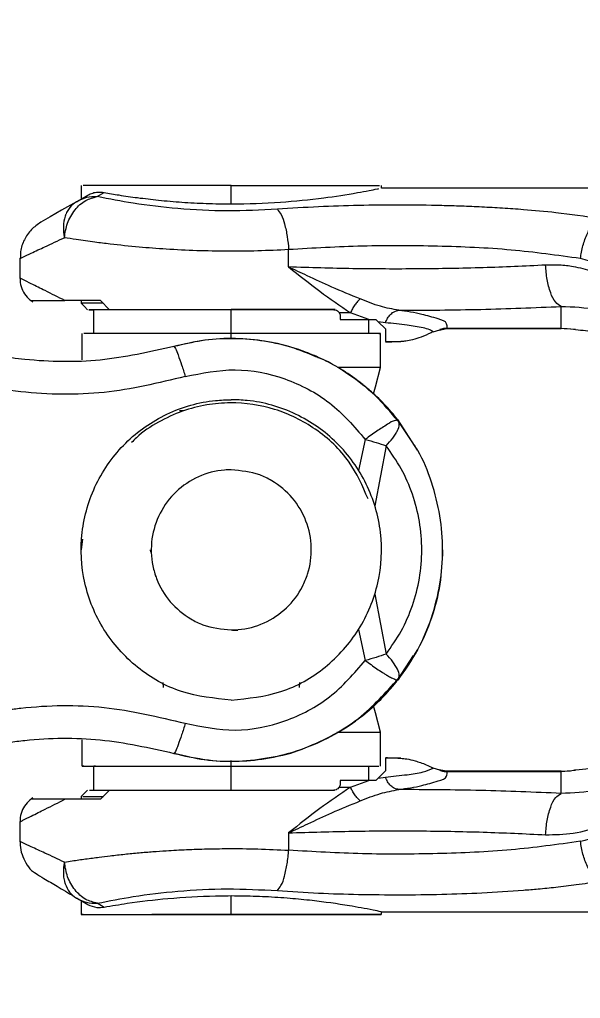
# Model space of a CAD drawing. Header units: feet. Extents: x -21 to 5170, y -254 to 1413.
# Drawn here: x 1854.318 to 1856.008, y 48.588 to 51.537 of the extents above; entities that cross this region are included whole.
import ezdxf
from ezdxf import colors
from ezdxf.entities.mleader import LeaderData, LeaderLine
from ezdxf.math import Vec2, Vec3

# ---------------------------------------------------------------- set-up
doc = ezdxf.new("R2010")
doc.units = ezdxf.units.FT
doc.header["$MEASUREMENT"] = 0
doc.layers.add('ATI CENTER SUPPORT', color=7, linetype='Continuous')
doc.layers.add('G-ANNO-TEXT', color=1, linetype='Continuous')
doc.styles.add('NEI-A', font='arial.ttf')

msp = doc.modelspace()

# ---------------------------------------------------------------- linework, layer by layer
at = {"layer": 'ATI CENTER SUPPORT', "color": 8, "linetype": 'Continuous', "lineweight": 15}
for p, q in [((1854.50315, 51.0376), (1854.50315, 50.99729)), ((1854.489, 50.98842), (1854.52342, 51.0083)), ((1854.55172, 51.00374), (1854.57202, 51.01618)), ((1854.3188, 50.81774), (1854.3188, 50.758)), ((1854.56136, 50.69051), (1854.45414, 50.69051)), ((1854.50315, 50.69051), (1854.50315, 50.68234)), ((1854.56136, 50.69051), (1854.58886, 50.66302)), ((1854.54071, 50.66304), (1854.54071, 50.59087)), ((1854.50549, 50.59087), (1854.50549, 50.51174)), ((1854.81161, 50.35776), (1854.79929, 50.35776)), ((1854.50725, 49.97174), (1854.50347, 49.93914)), ((1854.71324, 49.93267), (1854.7119, 49.93938)), ((1854.7119, 49.93938), (1854.71324, 49.93267)), ((1854.72796, 49.85866), (1854.72626, 49.8672)), ((1854.7513, 49.52483), (1854.75047, 49.53947)), ((1854.50549, 49.3665), (1854.50549, 49.28789)), ((1854.7828, 49.32623), (1854.7828, 49.32623)), ((1854.54071, 49.28789), (1854.54071, 49.21572)), ((1854.50315, 49.19642), (1854.50315, 49.18776)), ((1854.56136, 49.18776), (1854.58886, 49.21526)), ((1854.56136, 49.18776), (1854.35151, 49.18776)), ((1854.3188, 49.12027), (1854.3188, 49.06053)), ((1854.52342, 48.86998), (1854.489, 48.88985)), ((1854.50315, 48.88098), (1854.50315, 48.84116)), ((1854.57202, 48.86209), (1854.55172, 48.87453))]:
    msp.add_line(p, q, dxfattribs=at)
at = {"layer": 'ATI CENTER SUPPORT', "color": 8, "linetype": 'Continuous', "lineweight": 15, "flags": 128}
for points in [[(1854.489, 50.98842), (1854.44384, 50.96235), (1854.40986, 50.94273), (1854.38871, 50.93051), (1854.38151, 50.92636)], [(1854.50315, 50.68234), (1854.5128, 50.67269), (1854.52245, 50.66304)], [(1854.56953, 50.68234), (1854.54284, 50.68234), (1854.50477, 50.68234), (1854.50798, 50.68234)], [(1854.58883, 50.66304), (1854.56836, 50.66304), (1854.52595, 50.66304), (1854.53198, 50.66304), (1854.54071, 50.66304)], [(1854.58883, 50.66304), (1854.55083, 50.66304), (1854.54602, 50.66304)], [(1854.52245, 49.21572), (1854.5128, 49.20607), (1854.50315, 49.19642)], [(1854.50798, 49.19642), (1854.51753, 49.19642), (1854.57002, 49.19642)]]:
    msp.add_lwpolyline(points, dxfattribs=at)
at = {"layer": 'ATI CENTER SUPPORT', "color": 8, "linetype": 'Continuous', "lineweight": 15}
for points, knots in [([(1854.45265, 50.8798), (1854.45497, 50.89454), (1854.45969, 50.92464), (1854.48223, 50.96393), (1854.51366, 50.99397), (1854.53971, 51.00066), (1854.55172, 51.00374)], [0, 0, 0, 0, 0.2608888, 0.5326728, 0.7847192, 1, 1, 1, 1]), ([(1854.55172, 51.00374), (1854.54069, 51.00342), (1854.51869, 51.00276), (1854.49888, 50.99319), (1854.489, 50.98842)], [0, 0, 0, 0, 0.5016564, 1, 1, 1, 1]), ([(1854.52342, 51.0083), (1854.52817, 51.01061), (1854.53765, 51.01524), (1854.55441, 51.01813), (1854.56583, 51.01687), (1854.57202, 51.01618)], [0, 0, 0, 0, 0.3148621, 0.6291657, 1, 1, 1, 1]), ([(1854.489, 50.98842), (1854.48173, 50.98309), (1854.47053, 50.97486), (1854.46178, 50.96094), (1854.45804, 50.95319), (1854.45638, 50.94908), (1854.4556, 50.94697), (1854.45522, 50.94591), (1854.45504, 50.94537), (1854.45495, 50.9451), (1854.4549, 50.94496), (1854.45487, 50.94489), (1854.45487, 50.94485), (1854.45486, 50.94484), (1854.45486, 50.94483)], [0, 0, 0, 0, 0.473633, 0.7299921, 0.8633344, 0.9312727, 0.965544, 0.9827479, 0.9913728, 0.9956813, 0.9978509, 0.9993163, 0.9997451, 1, 1, 1, 1]), ([(1854.45486, 50.94483), (1854.45238, 50.93449), (1854.44724, 50.91299), (1854.4508, 50.89114), (1854.45265, 50.8798)], [0, 0, 0, 0, 0.4806405, 1, 1, 1, 1]), ([(1854.38151, 50.92636), (1854.37161, 50.9195), (1854.35137, 50.90548), (1854.3306, 50.87428), (1854.3194, 50.84381), (1854.31988, 50.8245), (1854.32006, 50.81772)], [0, 0, 0, 0, 0.2737733, 0.5595905, 0.8452585, 1, 1, 1, 1]), ([(1854.3188, 50.81774), (1854.32157, 50.81902), (1854.33277, 50.8242), (1854.35772, 50.83579), (1854.39957, 50.85518), (1854.43299, 50.87068), (1854.45265, 50.8798)], [0, 0, 0, 0, 0.06212747, 0.25101486, 0.55919408, 1, 1, 1, 1]), ([(1854.45414, 50.69051), (1854.43421, 50.70046), (1854.40038, 50.71733), (1854.35805, 50.73842), (1854.33287, 50.75098), (1854.32159, 50.75661), (1854.3188, 50.758)], [0, 0, 0, 0, 0.4419105, 0.7499038, 0.9380745, 1, 1, 1, 1]), ([(1854.31961, 50.75801), (1854.31948, 50.75367), (1854.31911, 50.7411), (1854.32601, 50.72113), (1854.33884, 50.70029), (1854.3515, 50.69043), (1854.35768, 50.6856)], [0, 0, 0, 0, 0.1518164, 0.4400387, 0.7263626, 1, 1, 1, 1]), ([(1854.35151, 50.69051), (1854.35131, 50.69051), (1854.34783, 50.69051), (1854.37625, 50.69051), (1854.39434, 50.69051), (1854.42997, 50.69051), (1854.45414, 50.69051)], [0, 0, 0, 0, 0.0053254, 0.0951155, 0.3859618, 1, 1, 1, 1]), ([(1854.7828, 50.55205), (1854.70898, 50.53547), (1854.56122, 50.50229), (1854.3561, 50.50635), (1854.22875, 50.52665), (1854.1775, 50.53883)], [0, 0, 0, 0, 0.2503621, 0.50115165, 0.67599289, 0.67599289, 0.67599289, 0.67599289]), ([(1854.7828, 50.55205), (1854.78437, 50.55016), (1854.79042, 50.54284), (1854.79629, 50.52312), (1854.80674, 50.49528), (1854.81332, 50.47327), (1854.81683, 50.4615)], [0, 0, 0, 0, 0.0754775, 0.291784, 0.6214403, 1, 1, 1, 1]), ([(1854.81683, 50.4615), (1854.73572, 50.44215), (1854.57288, 50.40328), (1854.36319, 50.40754), (1854.23908, 50.42633), (1854.19871, 50.4346)], [0, 0, 0, 0, 0.24906846, 0.5000012, 0.62323574, 0.62323574, 0.62323574, 0.62323574]), ([(1854.28103, 49.45767), (1854.29433, 49.4595), (1854.39117, 49.47131), (1854.57288, 49.47499), (1854.73572, 49.43613), (1854.81683, 49.41677)], [0.45991944, 0.45991944, 0.45991944, 0.45991944, 0.49999881, 0.75093154, 1, 1, 1, 1]), ([(1854.81683, 49.41677), (1854.81332, 49.40501), (1854.80674, 49.383), (1854.79629, 49.35516), (1854.79042, 49.33543), (1854.78437, 49.32812), (1854.7828, 49.32623)], [0, 0, 0, 0, 0.3785581, 0.708214, 0.9245213, 1, 1, 1, 1]), ([(1854.28446, 49.3594), (1854.30082, 49.36168), (1854.39257, 49.37265), (1854.56122, 49.37598), (1854.70898, 49.34281), (1854.7828, 49.32623)], [0.44420785, 0.44420785, 0.44420785, 0.44420785, 0.49884839, 0.74963791, 1, 1, 1, 1]), ([(1854.3188, 49.12027), (1854.32159, 49.12166), (1854.33287, 49.12729), (1854.35805, 49.13985), (1854.40038, 49.16094), (1854.43421, 49.17781), (1854.45414, 49.18776)], [0, 0, 0, 0, 0.0619258, 0.2500961, 0.55809, 1, 1, 1, 1]), ([(1854.35768, 49.19267), (1854.3515, 49.18785), (1854.33884, 49.17798), (1854.32601, 49.15714), (1854.31911, 49.13717), (1854.31948, 49.1246), (1854.31961, 49.12026)], [0, 0, 0, 0, 0.2736378, 0.5599622, 0.8481842, 1, 1, 1, 1]), ([(1854.45265, 48.99848), (1854.43299, 49.0076), (1854.39957, 49.02309), (1854.35772, 49.04248), (1854.33277, 49.05407), (1854.32157, 49.05925), (1854.3188, 49.06053)], [0, 0, 0, 0, 0.4408064, 0.7489853, 0.9378731, 1, 1, 1, 1]), ([(1854.3195, 49.06052), (1854.31933, 49.05676), (1854.31875, 49.04368), (1854.3241, 49.02129), (1854.33594, 48.99585), (1854.34925, 48.97577), (1854.36978, 48.96271), (1854.39527, 48.94684), (1854.43408, 48.92361), (1854.46413, 48.90582), (1854.48099, 48.89585)], [0, 0, 0, 0, 0.04600709, 0.1601371, 0.27622184, 0.39131187, 0.44654825, 0.57214856, 0.76003664, 1, 1, 1, 1]), ([(1854.45265, 48.99848), (1854.45094, 48.98742), (1854.44839, 48.97091), (1854.45036, 48.9516), (1854.45229, 48.94232), (1854.45348, 48.93782), (1854.45416, 48.93562), (1854.4545, 48.93452), (1854.45468, 48.93398), (1854.45477, 48.93371), (1854.45481, 48.93357), (1854.45484, 48.9335), (1854.45485, 48.93346), (1854.45486, 48.93345), (1854.45486, 48.93344)], [0, 0, 0, 0, 0.5077779, 0.7577794, 0.8800618, 0.9403298, 0.9702507, 0.9851331, 0.9925764, 0.9962899, 0.9981345, 0.9993933, 0.9997812, 1, 1, 1, 1]), ([(1854.55172, 48.87453), (1854.53971, 48.87761), (1854.51366, 48.8843), (1854.48235, 48.91424), (1854.45974, 48.95347), (1854.455, 48.98358), (1854.45265, 48.99848)], [0, 0, 0, 0, 0.21527812, 0.46732155, 0.73641763, 1, 1, 1, 1]), ([(1854.45486, 48.93344), (1854.45867, 48.92434), (1854.46608, 48.90666), (1854.48151, 48.89534), (1854.489, 48.88985)], [0, 0, 0, 0, 0.5146779, 1, 1, 1, 1]), ([(1854.489, 48.88985), (1854.49888, 48.88508), (1854.51869, 48.87551), (1854.54069, 48.87486), (1854.55172, 48.87453)], [0, 0, 0, 0, 0.4983436, 1, 1, 1, 1]), ([(1854.57202, 48.86209), (1854.56497, 48.86128), (1854.54817, 48.85934), (1854.53251, 48.86607), (1854.52342, 48.86998)], [0, 0, 0, 0, 0.419261, 1, 1, 1, 1])]:
    msp.add_open_spline(points, degree=3, knots=knots, dxfattribs=at)

# ---------------------------------------------------------------- leaders
at = {"layer": 'G-ANNO-TEXT'}
ml = msp.add_multileader_mtext('Standard', dxfattribs=at)
ml.set_content('(TYP.) DC STRINGS FROM TRACKER TABLES ', color=256, style='NEI-A')
ml.set_leader_properties()
ml.build(insert=Vec2(0, 0))
ml.multileader.update_dxf_attribs({"dogleg_length": 0.89968, "arrow_head_size": 3})
ctx = ml.context
ctx.base_point, ctx.char_height, ctx.arrow_head_size, ctx.landing_gap_size, ctx.plane_origin = Vec3(1874.6988, 43.81809), 2, 3, 1.53573, Vec3(1922.73585, 88.3542)
notes = []
notes.append((ctx, [(0, (1, 1, 0), (1873.79912, 43.81809), (1, 0), 0.89968, [(0, [(1854.93558, 59.43313)], 0, [])])]))
ctx.mtext.insert, ctx.mtext.width, ctx.mtext.flow_direction = Vec3(1876.23453, 44.83514), 33.7171351, 5
ctx.mtext.has_bg_fill, ctx.mtext.bg_color, ctx.mtext.bg_scale_factor, ctx.mtext.bg_transparency, ctx.mtext.use_window_bg_color = 1, -1073741824, 1.5, 0, 1
for ctx, leaders in notes:
    for number, flags, end, landing, length, lines in leaders:
        leader = LeaderData()
        leader.index, (leader.has_last_leader_line, leader.has_dogleg_vector, leader.attachment_direction) = number, flags
        leader.last_leader_point, leader.dogleg_vector, leader.dogleg_length = Vec3(end), Vec3(landing), length
        for number, points, colour, breaks in lines:
            line = LeaderLine()
            line.index, line.vertices, line.color, line.breaks = number, Vec3.list(points), colors.encode_raw_color(colour), breaks
            leader.lines.append(line)
        ctx.leaders.append(leader)

# ---------------------------------------------------------------- next in the draw order: linework, layer by layer
at = {"layer": 'ATI CENTER SUPPORT', "color": 8, "linetype": 'Continuous', "lineweight": 15}
for p, q in [((1854.9556, 50.98175), (1854.9556, 51.0376)), ((1855.40804, 51.02925), (1855.40804, 51.0376)), ((1856.06518, 51.02942), (1855.40804, 51.02942)), ((1855.1284, 50.79169), (1855.1284, 50.84389)), ((1855.94939, 50.60676), (1855.94939, 50.67271)), ((1855.26435, 50.66302), (1854.58886, 50.66302)), ((1854.9556, 50.5755), (1854.9556, 50.66305)), ((1855.31485, 50.65352), (1855.28097, 50.65352)), ((1855.28365, 50.64372), (1855.28365, 50.63383)), ((1855.37016, 50.63383), (1855.31485, 50.65352)), ((1855.28365, 50.63383), (1855.39113, 50.63383)), ((1855.37049, 50.59087), (1855.37049, 50.63383)), ((1855.39822, 50.62674), (1855.39113, 50.63383)), ((1855.42012, 50.62357), (1855.39821, 50.62675)), ((1855.39821, 50.62675), (1855.42008, 50.60488)), ((1855.4057, 50.4892), (1855.4057, 50.59087)), ((1855.42008, 50.60488), (1855.42008, 50.5668)), ((1855.56425, 50.59658), (1855.58376, 50.60272)), ((1855.58249, 50.60146), (1855.60468, 50.60583)), ((1855.6025, 50.60583), (1855.94939, 50.60583)), ((1855.94939, 50.60676), (1855.6056, 50.60676)), ((1855.99317, 50.60279), (1855.94939, 50.60676)), ((1855.42008, 50.5668), (1855.46627, 50.5668)), ((1855.51686, 50.23996), (1855.45705, 50.33164)), ((1855.45705, 50.33164), (1855.46166, 50.32313)), ((1855.50069, 50.26527), (1855.4582, 50.32826)), ((1855.46006, 50.3237), (1855.45854, 50.32973)), ((1855.35948, 50.27203), (1855.33918, 50.17848)), ((1855.42219, 50.25279), (1855.38777, 50.07198)), ((1855.38777, 49.8063), (1855.42219, 49.62548)), ((1854.975, 49.696), (1854.95923, 49.6964)), ((1855.33918, 49.69979), (1855.35948, 49.60625)), ((1855.4582, 49.55001), (1855.50457, 49.62145)), ((1855.46344, 49.55809), (1855.45705, 49.54663)), ((1855.45854, 49.54855), (1855.46011, 49.55456)), ((1855.16073, 49.53953), (1855.1599, 49.52483)), ((1855.35167, 49.4405), (1855.37917, 49.46363)), ((1855.4057, 49.28789), (1855.4057, 49.38957)), ((1855.42008, 49.31147), (1855.42008, 49.27339)), ((1855.46627, 49.31147), (1855.42008, 49.31147)), ((1854.9556, 49.30311), (1854.9556, 49.30445)), ((1854.9556, 49.21572), (1854.9556, 49.30252)), ((1855.37049, 49.24444), (1855.37049, 49.28789)), ((1855.58376, 49.27555), (1855.56425, 49.28169)), ((1855.42008, 49.27339), (1855.39821, 49.25152)), ((1855.39821, 49.25152), (1855.42012, 49.2547)), ((1855.60455, 49.27245), (1855.58249, 49.27682)), ((1855.94939, 49.27244), (1855.6025, 49.27244)), ((1855.6056, 49.27151), (1855.94939, 49.27151)), ((1855.94939, 49.27151), (1855.99318, 49.27549)), ((1855.94939, 49.20556), (1855.94939, 49.27151)), ((1855.99173, 49.27545), (1855.9895, 49.27539)), ((1855.28097, 49.22475), (1855.31485, 49.22475)), ((1855.39113, 49.24444), (1855.28365, 49.24444)), ((1855.28365, 49.24444), (1855.28365, 49.23455)), ((1855.31485, 49.22475), (1855.37016, 49.24444)), ((1855.39822, 49.25153), (1855.39113, 49.24444)), ((1854.58886, 49.21526), (1855.26435, 49.21526)), ((1855.1284, 49.08658), (1855.1284, 49.03438)), ((1854.9556, 48.84116), (1854.9556, 48.89653)), ((1855.40804, 48.84885), (1856.06518, 48.84885)), ((1855.40804, 48.84116), (1855.40804, 48.84885))]:
    msp.add_line(p, q, dxfattribs=at)
at = {"layer": 'ATI CENTER SUPPORT', "color": 8, "linetype": 'Continuous', "lineweight": 15, "flags": 128}
for points in [[(1854.9556, 51.0376), (1854.80584, 51.0376), (1854.67297, 51.0376), (1854.57196, 51.0376), (1854.5142, 51.0376), (1854.50894, 51.0376)], [(1854.9556, 51.0376), (1855.10535, 51.0376), (1855.23823, 51.0376), (1855.33924, 51.0376), (1855.397, 51.0376), (1855.40226, 51.0376)], [(1855.26858, 50.66305), (1855.22993, 50.66305), (1855.10352, 50.66305), (1855.03183, 50.66305), (1854.9556, 50.66305)], [(1855.26858, 50.66304), (1855.24736, 50.66305), (1855.13328, 50.66305), (1854.99915, 50.66305), (1854.9556, 50.66305)], [(1854.9556, 50.59087), (1854.80661, 50.59087), (1854.67441, 50.59087), (1854.57393, 50.59087), (1854.51648, 50.59087), (1854.51125, 50.59087)], [(1855.4057, 50.4892), (1855.38912, 50.4892), (1855.3406, 50.4892), (1855.27522, 50.4892)], [(1855.38438, 50.40962), (1855.39001, 50.43063), (1855.4057, 50.4892)], [(1855.4057, 49.38957), (1855.39001, 49.44813), (1855.38443, 49.46894)], [(1855.27337, 49.38957), (1855.3406, 49.38957), (1855.38912, 49.38957), (1855.4057, 49.38957)], [(1854.9556, 49.28789), (1855.10459, 49.28789), (1855.23679, 49.28789), (1855.33727, 49.28789), (1855.39472, 49.28789), (1855.39994, 49.28789)], [(1854.9556, 49.28789), (1855.09295, 49.28789), (1855.21481, 49.28789), (1855.30742, 49.28789), (1855.36037, 49.28789), (1855.36517, 49.28789)], [(1854.52822, 49.21572), (1854.53198, 49.21572), (1854.58577, 49.21572), (1854.68126, 49.21572), (1854.80767, 49.21572), (1854.87936, 49.21572), (1855.01724, 49.21572)], [(1855.01724, 49.21572), (1855.13674, 49.21572), (1855.25676, 49.21572), (1855.26685, 49.21572)], [(1854.9556, 48.84116), (1854.97606, 48.84116), (1855.05446, 48.84116), (1855.12172, 48.84116), (1855.17024, 48.84116), (1855.1855, 48.84116)]]:
    msp.add_lwpolyline(points, dxfattribs=at)
at = {"layer": 'ATI CENTER SUPPORT', "color": 8, "linetype": 'Continuous', "lineweight": 15}
for centre, radius, start, end in [((1855.94939, 50.3636), 0.24223, 81.1378, 89.99915), ((1855.9494, 49.5146), 0.24216, 269.94174, 278.89053)]:
    msp.add_arc(centre, radius, start, end, dxfattribs=at)
for points, knots in [([(1854.57202, 51.01618), (1854.58704, 51.0136), (1854.62072, 51.00781), (1854.67536, 50.99997), (1854.73861, 50.99252), (1854.80741, 50.98658), (1854.88107, 50.98268), (1854.98011, 50.98093), (1855.0986, 50.98512), (1855.22508, 50.99782), (1855.31408, 51.01148), (1855.36774, 51.02139), (1855.38925, 51.02562), (1855.39898, 51.02762), (1855.40061, 51.02795)], [0, 0, 0, 0, 0.0548526, 0.1229589, 0.1985978, 0.2840214, 0.3713732, 0.4639678, 0.640411, 0.7976458, 0.9211179, 0.9642748, 0.994017, 1, 1, 1, 1]), ([(1855.09436, 50.96564), (1855.04417, 50.96306), (1854.94413, 50.95794), (1854.79886, 50.96549), (1854.66797, 50.98091), (1854.58769, 50.99668), (1854.55172, 51.00374)], [0, 0, 0, 0, 0.2761354, 0.550339, 0.7985225, 1, 1, 1, 1]), ([(1856.06518, 50.93717), (1856.02131, 50.9436), (1855.94518, 50.95474), (1855.84749, 50.96351), (1855.77318, 50.9688), (1855.71103, 50.97223), (1855.65015, 50.97478), (1855.56787, 50.97724), (1855.46432, 50.97854), (1855.34044, 50.97731), (1855.21726, 50.97359), (1855.13577, 50.96831), (1855.09436, 50.96564)], [0, 0, 0, 0, 0.1366654, 0.2371398, 0.3023047, 0.3663392, 0.4290226, 0.4901704, 0.6201185, 0.7482612, 0.8720844, 1, 1, 1, 1]), ([(1855.09436, 50.96564), (1855.09837, 50.96057), (1855.10872, 50.94749), (1855.11717, 50.91875), (1855.12496, 50.88336), (1855.12724, 50.85723), (1855.1284, 50.84389)], [0, 0, 0, 0, 0.14995061, 0.38765995, 0.68758676, 1, 1, 1, 1]), ([(1856.00776, 50.81707), (1856.00988, 50.8301), (1856.0141, 50.85606), (1856.02721, 50.89108), (1856.04303, 50.92024), (1856.05857, 50.93212), (1856.06518, 50.93717)], [0, 0, 0, 0, 0.288569, 0.5749032, 0.8192573, 1, 1, 1, 1]), ([(1855.1284, 50.84389), (1855.09742, 50.84243), (1855.03577, 50.83951), (1854.94351, 50.83862), (1854.85138, 50.84036), (1854.76274, 50.84465), (1854.67558, 50.85143), (1854.60404, 50.8588), (1854.54086, 50.86673), (1854.49497, 50.87313), (1854.46439, 50.87795), (1854.45266, 50.8798)], [0, 0, 0, 0, 0.13719478, 0.27307423, 0.40816155, 0.54487534, 0.66570313, 0.79497472, 0.86301793, 0.94745479, 1, 1, 1, 1]), ([(1856.00776, 50.81707), (1855.9384, 50.82666), (1855.79565, 50.84641), (1855.57604, 50.85539), (1855.35213, 50.85698), (1855.20255, 50.84823), (1855.1284, 50.84389)], [0, 0, 0, 0, 0.2381697, 0.490197, 0.7472647, 1, 1, 1, 1]), ([(1856.31508, 50.48451), (1856.30401, 50.52346), (1856.28162, 50.60222), (1856.21326, 50.70474), (1856.12079, 50.78521), (1856.04472, 50.80665), (1856.00776, 50.81707)], [0, 0, 0, 0, 0.25232951, 0.51018012, 0.76194868, 1, 1, 1, 1]), ([(1855.90288, 50.79721), (1855.84009, 50.79428), (1855.71222, 50.78832), (1855.5185, 50.78518), (1855.32308, 50.78559), (1855.1929, 50.78967), (1855.1284, 50.79169)], [0, 0, 0, 0, 0.2433918, 0.4956748, 0.7501325, 1, 1, 1, 1]), ([(1855.34443, 50.69542), (1855.31559, 50.70712), (1855.26162, 50.72901), (1855.19015, 50.76237), (1855.14703, 50.78284), (1855.1284, 50.79169)], [0, 0, 0, 0, 0.3946709, 0.7383919, 1, 1, 1, 1]), ([(1855.1284, 50.79169), (1855.15949, 50.76691), (1855.22002, 50.71866), (1855.28382, 50.67484), (1855.31485, 50.65352)], [0, 0, 0, 0, 0.5135961, 1, 1, 1, 1]), ([(1856.31508, 50.48451), (1856.31201, 50.49461), (1856.30587, 50.51478), (1856.29339, 50.54611), (1856.27485, 50.58451), (1856.24629, 50.62998), (1856.2092, 50.67396), (1856.16666, 50.71262), (1856.12286, 50.74297), (1856.08066, 50.76449), (1856.04543, 50.77795), (1856.01606, 50.78658), (1855.98268, 50.79355), (1855.94479, 50.79817), (1855.9168, 50.79753), (1855.90288, 50.79721)], [0, 0, 0, 0, 0.0566662, 0.1131825, 0.1808773, 0.285419, 0.4006003, 0.4886264, 0.5934316, 0.6856897, 0.7422921, 0.7957348, 0.849838, 0.9253121, 1, 1, 1, 1]), ([(1855.94939, 50.67271), (1855.94362, 50.67652), (1855.9287, 50.68636), (1855.91639, 50.71687), (1855.90614, 50.75429), (1855.90398, 50.7827), (1855.90288, 50.79721)], [0, 0, 0, 0, 0.1481931, 0.3824167, 0.6847078, 1, 1, 1, 1]), ([(1855.34443, 50.69542), (1855.34152, 50.69282), (1855.33535, 50.68731), (1855.32741, 50.67719), (1855.32023, 50.66588), (1855.31663, 50.65761), (1855.31485, 50.65352)], [0, 0, 0, 0, 0.22578273, 0.47813732, 0.74214957, 1, 1, 1, 1]), ([(1855.46009, 50.66106), (1855.44151, 50.66456), (1855.40179, 50.67203), (1855.36436, 50.6873), (1855.34443, 50.69542)], [0, 0, 0, 0, 0.467743, 1, 1, 1, 1]), ([(1855.46009, 50.66106), (1855.54267, 50.66154), (1855.70584, 50.6625), (1855.86887, 50.66934), (1855.94939, 50.67271)], [0, 0, 0, 0, 0.5060796, 1, 1, 1, 1]), ([(1855.94939, 50.67271), (1855.98619, 50.67173), (1856.05821, 50.6698), (1856.15721, 50.62435), (1856.22341, 50.56482), (1856.264, 50.50484), (1856.27723, 50.47012), (1856.28399, 50.45238)], [0, 0, 0, 0, 0.254677, 0.4984567, 0.7414499, 0.8678516, 1, 1, 1, 1]), ([(1855.26435, 50.66302), (1855.26718, 50.66265), (1855.27256, 50.66195), (1855.27811, 50.65774), (1855.28026, 50.65458), (1855.28097, 50.65352)], [0, 0, 0, 0, 0.42434759, 0.80696813, 1, 1, 1, 1]), ([(1855.28097, 50.65352), (1855.2819, 50.6516), (1855.2834, 50.64848), (1855.28358, 50.64504), (1855.28365, 50.64372)], [0, 0, 0, 0, 0.6147224, 1, 1, 1, 1]), ([(1855.42012, 50.62357), (1855.4221, 50.62839), (1855.42603, 50.63796), (1855.43564, 50.64969), (1855.44715, 50.65827), (1855.45594, 50.66017), (1855.46009, 50.66106)], [0, 0, 0, 0, 0.2704629, 0.5360301, 0.7812601, 1, 1, 1, 1]), ([(1855.6056, 50.60676), (1855.6059, 50.6118), (1855.60679, 50.62723), (1855.56962, 50.6378), (1855.52526, 50.65152), (1855.48406, 50.65755), (1855.46009, 50.66106)], [0, 0, 0, 0, 0.0848811, 0.2597829, 0.5692969, 1, 1, 1, 1]), ([(1855.56425, 50.59659), (1855.56081, 50.59864), (1855.55139, 50.60424), (1855.52454, 50.61007), (1855.48021, 50.61775), (1855.44207, 50.62144), (1855.42012, 50.62357)], [0, 0, 0, 0, 0.0811968, 0.2218335, 0.5520513, 1, 1, 1, 1]), ([(1855.39994, 50.59087), (1855.40091, 50.59087), (1855.41697, 50.59087), (1855.31905, 50.59087), (1855.27309, 50.59087), (1855.13633, 50.59087), (1855.03597, 50.59087), (1854.97143, 50.59087), (1854.9556, 50.59087)], [0, 0, 0, 0, 0.0060706, 0.1004711, 0.2962489, 0.5713869, 0.8948778, 1, 1, 1, 1]), ([(1855.56425, 50.59659), (1855.562, 50.59546), (1855.55008, 50.58947), (1855.52944, 50.5807), (1855.50404, 50.57274), (1855.48346, 50.56823), (1855.4715, 50.56724), (1855.46627, 50.5668)], [0, 0, 0, 0, 0.0732002, 0.3883605, 0.6511741, 0.8472414, 1, 1, 1, 1]), ([(1855.6056, 50.60676), (1855.60194, 50.6066), (1855.59455, 50.60627), (1855.58733, 50.60416), (1855.58382, 50.60275), (1855.58376, 50.60272)], [0, 0, 0, 0, 0.49176098, 0.9914726, 1, 1, 1, 1]), ([(1855.58376, 50.60272), (1855.58534, 50.60286), (1855.58713, 50.60301), (1855.58607, 50.60292), (1855.58595, 50.60291)], [0, 0, 0, 0, 0.883823, 1, 1, 1, 1]), ([(1855.99317, 50.60279), (1855.99216, 50.60282), (1855.99076, 50.60286), (1855.98603, 50.60297), (1855.98674, 50.60296), (1855.98679, 50.60296)], [0, 0, 0, 0, 0.7046958, 0.9782773, 1, 1, 1, 1]), ([(1855.99317, 50.60279), (1856.01317, 50.6012), (1856.05274, 50.59806), (1856.11244, 50.57595), (1856.17028, 50.53713), (1856.21411, 50.48382), (1856.24302, 50.42398), (1856.24972, 50.38455), (1856.25327, 50.36367)], [0, 0, 0, 0, 0.1552996, 0.3072913, 0.4889365, 0.6906041, 0.8362047, 1, 1, 1, 1]), ([(1855.45854, 50.32974), (1855.45169, 50.33828), (1855.43179, 50.3631), (1855.40128, 50.39487), (1855.36886, 50.42403), (1855.34411, 50.44398), (1855.30986, 50.46907), (1855.26487, 50.4971), (1855.20807, 50.5248), (1855.14055, 50.55012), (1855.06088, 50.56955), (1854.96782, 50.5779), (1854.87439, 50.57367), (1854.81359, 50.55932), (1854.7828, 50.55205)], [0, 0, 0, 0, 0.0435317, 0.1265007, 0.1747847, 0.2169077, 0.2528554, 0.3436113, 0.4272666, 0.5037638, 0.630066, 0.7519837, 0.8744176, 1, 1, 1, 1]), ([(1855.21048, 50.52107), (1855.18563, 50.53136), (1855.13199, 50.55359), (1855.04508, 50.57139), (1854.95464, 50.57765), (1854.86686, 50.57184), (1854.81106, 50.55836), (1854.78369, 50.55174)], [0, 0, 0, 0, 0.1845698, 0.3984263, 0.6060072, 0.8066891, 1, 1, 1, 1]), ([(1855.46627, 50.5668), (1855.45454, 50.56627), (1855.43915, 50.56557), (1855.42375, 50.56488), (1855.42008, 50.56472)], [0, 0, 0, 0, 0.7616712, 1, 1, 1, 1]), ([(1855.45824, 50.32712), (1855.436, 50.35367), (1855.39212, 50.40607), (1855.31188, 50.46778), (1855.2508, 50.50617), (1855.21527, 50.5193), (1855.21048, 50.52107)], [0, 0, 0, 0, 0.3257361, 0.6427685, 0.951879, 1, 1, 1, 1]), ([(1854.81683, 50.4615), (1854.86693, 50.47167), (1854.96714, 50.492), (1855.11956, 50.46078), (1855.25801, 50.38906), (1855.32555, 50.31116), (1855.35948, 50.27203)], [0, 0, 0, 0, 0.24880877, 0.49767902, 0.7476196, 1, 1, 1, 1]), ([(1854.9556, 49.48694), (1854.90472, 49.49194), (1854.80297, 49.50195), (1854.66755, 49.57993), (1854.56461, 49.69478), (1854.50574, 49.83818), (1854.49759, 49.99275), (1854.54107, 50.14133), (1854.63131, 50.26725), (1854.758, 50.35574), (1854.87321, 50.38915), (1854.93972, 50.39131), (1854.9556, 50.39183)], [0, 0, 0, 0, 0.1073688, 0.2147385, 0.3221057, 0.4294667, 0.5368483, 0.6442289, 0.7515891, 0.8589578, 0.9663413, 1, 1, 1, 1]), ([(1855.36783, 50.0931), (1855.35104, 50.13148), (1855.31514, 50.21357), (1855.21379, 50.30737), (1855.08897, 50.36906), (1854.9738, 50.38592), (1854.87987, 50.37764), (1854.80617, 50.35873), (1854.7348, 50.3252), (1854.68322, 50.29203), (1854.65965, 50.26748), (1854.65478, 50.2624)], [0, 0, 0, 0, 0.1438634, 0.3076427, 0.4649418, 0.6205834, 0.7031695, 0.7904066, 0.8822979, 0.9756615, 1, 1, 1, 1]), ([(1854.9556, 49.48694), (1855.00647, 49.49194), (1855.10822, 49.50195), (1855.24364, 49.57994), (1855.34658, 49.69478), (1855.40545, 49.83818), (1855.41361, 49.99275), (1855.37012, 50.14133), (1855.27988, 50.26725), (1855.1532, 50.35574), (1855.03798, 50.38915), (1854.97147, 50.39131), (1854.9556, 50.39183)], [0, 0, 0, 0, 0.1073684, 0.2147376, 0.3221066, 0.4294672, 0.5368484, 0.6442295, 0.7515874, 0.8589584, 0.9663414, 1, 1, 1, 1]), ([(1855.45854, 50.32973), (1855.45534, 50.32969), (1855.44361, 50.32955), (1855.42267, 50.31485), (1855.39264, 50.29698), (1855.37093, 50.28065), (1855.35948, 50.27203)], [0, 0, 0, 0, 0.0819293, 0.2999731, 0.630612, 1, 1, 1, 1]), ([(1855.45634, 50.29886), (1855.45936, 50.30488), (1855.46349, 50.3131), (1855.46078, 50.32146), (1855.46006, 50.3237)], [0, 0, 0, 0, 0.7324886, 1, 1, 1, 1]), ([(1855.42219, 50.2528), (1855.42918, 50.26044), (1855.43934, 50.27154), (1855.44909, 50.28571), (1855.45308, 50.29249), (1855.4548, 50.29573), (1855.45559, 50.29731), (1855.45597, 50.29809), (1855.45616, 50.29847), (1855.45625, 50.29867), (1855.45629, 50.29877), (1855.45632, 50.29882), (1855.45633, 50.29885), (1855.45634, 50.29885), (1855.45634, 50.29886)], [0, 0, 0, 0, 0.5389955, 0.7830851, 0.8953075, 0.9486453, 0.9745811, 0.9873543, 0.9937005, 0.9968511, 0.9984084, 0.9994807, 0.9998141, 1, 1, 1, 1]), ([(1855.35948, 50.27203), (1855.37036, 50.26906), (1855.39147, 50.26332), (1855.41217, 50.25623), (1855.42219, 50.25279)], [0, 0, 0, 0, 0.5157768, 1, 1, 1, 1]), ([(1855.45854, 49.54854), (1855.47934, 49.57823), (1855.52008, 49.63638), (1855.56141, 49.73444), (1855.58684, 49.83551), (1855.59513, 49.93912), (1855.58696, 50.04285), (1855.56091, 50.14355), (1855.53102, 50.21986), (1855.50514, 50.25822), (1855.49866, 50.26783)], [0, 0, 0, 0, 0.1415901, 0.2772727, 0.4138187, 0.5481389, 0.6824616, 0.8190054, 0.9546888, 1, 1, 1, 1]), ([(1855.42219, 49.62548), (1855.43805, 49.648), (1855.47006, 49.69345), (1855.50354, 49.77094), (1855.52492, 49.85346), (1855.53207, 49.93914), (1855.52492, 50.02481), (1855.50354, 50.10734), (1855.47006, 50.18483), (1855.43805, 50.23028), (1855.42219, 50.2528)], [0, 0, 0, 0, 0.1222365, 0.2466797, 0.3728596, 0.4999998, 0.6271399, 0.7533199, 0.8777633, 1, 1, 1, 1]), ([(1854.9556, 50.1806), (1854.94877, 50.18042), (1854.91495, 50.17952), (1854.8548, 50.16348), (1854.7863, 50.11767), (1854.73684, 50.05152), (1854.71203, 49.97284), (1854.71431, 49.90411), (1854.73325, 49.83927), (1854.76828, 49.78004), (1854.82101, 49.73628), (1854.88377, 49.70546), (1854.92641, 49.70114), (1854.9556, 49.69817)], [0, 0, 0, 0, 0.0271458, 0.1344862, 0.2418348, 0.3491783, 0.4565215, 0.563864, 0.6169568, 0.7242968, 0.8316369, 0.8847284, 1, 1, 1, 1]), ([(1854.9556, 49.69817), (1854.96242, 49.69835), (1854.99624, 49.69925), (1855.0564, 49.7153), (1855.12488, 49.76107), (1855.16604, 49.8162), (1855.19177, 49.87866), (1855.20134, 49.94677), (1855.18502, 50.02762), (1855.14292, 50.09869), (1855.09018, 50.1425), (1855.02742, 50.17331), (1854.98479, 50.17763), (1854.9556, 50.1806)], [0, 0, 0, 0, 0.0271456, 0.1344911, 0.241834, 0.3491768, 0.402271, 0.5096112, 0.6169522, 0.7242928, 0.8316322, 0.8847232, 1, 1, 1, 1]), ([(1855.5924, 49.93914), (1855.59079, 49.90463), (1855.58755, 49.83509), (1855.56095, 49.73358), (1855.51944, 49.63497), (1855.47816, 49.57652), (1855.45705, 49.54663)], [0, 0, 0, 0, 0.2447303, 0.4931656, 0.7408915, 1, 1, 1, 1]), ([(1854.81683, 49.41677), (1854.86693, 49.40661), (1854.96714, 49.38628), (1855.11956, 49.4175), (1855.25801, 49.48922), (1855.32555, 49.56711), (1855.35948, 49.60625)], [0, 0, 0, 0, 0.24880887, 0.49767922, 0.74761977, 1, 1, 1, 1]), ([(1855.42219, 49.62548), (1855.41217, 49.62205), (1855.39147, 49.61496), (1855.37036, 49.60922), (1855.35948, 49.60625)], [0, 0, 0, 0, 0.48422307, 1, 1, 1, 1]), ([(1855.35948, 49.60625), (1855.37095, 49.59775), (1855.38786, 49.58521), (1855.408, 49.57182), (1855.41762, 49.56575), (1855.42216, 49.56301), (1855.42434, 49.56171), (1855.4254, 49.56108), (1855.42593, 49.56077), (1855.42619, 49.56062), (1855.42633, 49.56054), (1855.4264, 49.5605), (1855.42643, 49.56048), (1855.42645, 49.56047), (1855.42645, 49.56047)], [0, 0, 0, 0, 0.5276274, 0.7781231, 0.8934891, 0.9479657, 0.9742664, 0.9872099, 0.9936116, 0.9968312, 0.9983913, 0.9994908, 0.9998131, 1, 1, 1, 1]), ([(1855.46011, 49.55456), (1855.46081, 49.55668), (1855.46356, 49.56501), (1855.45535, 49.58204), (1855.44247, 49.60346), (1855.42937, 49.61769), (1855.42219, 49.62548)], [0, 0, 0, 0, 0.0791186, 0.3101422, 0.6221462, 1, 1, 1, 1]), ([(1854.7828, 49.32623), (1854.81359, 49.31896), (1854.8744, 49.3046), (1854.96782, 49.30038), (1855.06089, 49.30873), (1855.15058, 49.3306), (1855.23877, 49.36613), (1855.30562, 49.40547), (1855.35787, 49.44471), (1855.39748, 49.47945), (1855.43179, 49.51518), (1855.45169, 49.54), (1855.45854, 49.54854)], [0, 0, 0, 0, 0.1256128, 0.2480525, 0.3700062, 0.4963089, 0.6137158, 0.7471243, 0.8033646, 0.8734809, 0.9564796, 1, 1, 1, 1]), ([(1855.08756, 49.3165), (1855.08765, 49.31651), (1855.11948, 49.32077), (1855.17965, 49.3421), (1855.264, 49.38019), (1855.36301, 49.44416), (1855.42058, 49.50884), (1855.45824, 49.55115)], [0, 0, 0, 0, 0.0005822, 0.2154324, 0.4226063, 0.6222846, 1, 1, 1, 1]), ([(1855.42645, 49.56047), (1855.43055, 49.5581), (1855.43772, 49.55396), (1855.4472, 49.54996), (1855.45407, 49.54695), (1855.45741, 49.54814), (1855.45854, 49.54855)], [0, 0, 0, 0, 0.4017445, 0.7038503, 0.8996989, 1, 1, 1, 1]), ([(1856.25327, 49.5146), (1856.24709, 49.48393), (1856.2366, 49.43179), (1856.19559, 49.3695), (1856.14484, 49.32109), (1856.07629, 49.28401), (1856.02092, 49.27833), (1855.99318, 49.27549)], [0, 0, 0, 0, 0.2410028, 0.4096177, 0.5701892, 0.7846719, 1, 1, 1, 1]), ([(1856.28399, 49.42589), (1856.27723, 49.40815), (1856.264, 49.37343), (1856.22341, 49.31346), (1856.15721, 49.25392), (1856.05821, 49.20847), (1855.98619, 49.20654), (1855.94939, 49.20556)], [0, 0, 0, 0, 0.1321485, 0.2585501, 0.5015432, 0.745323, 1, 1, 1, 1]), ([(1855.90288, 49.08106), (1855.93083, 49.08138), (1855.98949, 49.08203), (1856.06905, 49.10671), (1856.12132, 49.13482), (1856.16512, 49.1648), (1856.21852, 49.21076), (1856.27925, 49.29137), (1856.30393, 49.3619), (1856.31508, 49.39376)], [0, 0, 0, 0, 0.1497345, 0.3142247, 0.4415441, 0.4677317, 0.5996258, 0.8191518, 1, 1, 1, 1]), ([(1856.00776, 49.0612), (1856.04472, 49.07162), (1856.12079, 49.09306), (1856.21326, 49.17353), (1856.28162, 49.27605), (1856.30401, 49.35481), (1856.31508, 49.39376)], [0, 0, 0, 0, 0.2380513, 0.4898198, 0.7476705, 1, 1, 1, 1]), ([(1854.78369, 49.32653), (1854.81788, 49.31866), (1854.8854, 49.30311), (1854.9885, 49.30023), (1855.0549, 49.31114), (1855.08756, 49.3165)], [0, 0, 0, 0, 0.3426246, 0.6766867, 1, 1, 1, 1]), ([(1855.42008, 49.31355), (1855.42375, 49.31339), (1855.43915, 49.3127), (1855.45455, 49.312), (1855.46627, 49.31147)], [0, 0, 0, 0, 0.2384034, 1, 1, 1, 1]), ([(1855.46627, 49.31147), (1855.47227, 49.31094), (1855.48686, 49.30965), (1855.51252, 49.30328), (1855.5393, 49.29381), (1855.55705, 49.28518), (1855.56425, 49.28169)], [0, 0, 0, 0, 0.1749991, 0.4258386, 0.767113, 1, 1, 1, 1]), ([(1854.51125, 49.28789), (1854.51028, 49.28789), (1854.49423, 49.28789), (1854.59215, 49.28789), (1854.6381, 49.28789), (1854.77487, 49.28789), (1854.87522, 49.28789), (1854.93977, 49.28789), (1854.9556, 49.28789)], [0, 0, 0, 0, 0.0060706, 0.1004722, 0.2962519, 0.5713825, 0.8948868, 1, 1, 1, 1]), ([(1854.54602, 49.28789), (1854.54513, 49.28789), (1854.53033, 49.28789), (1854.6206, 49.28789), (1854.66296, 49.28789), (1854.78904, 49.28789), (1854.88153, 49.28789), (1854.94102, 49.28789), (1854.9556, 49.28789)], [0, 0, 0, 0, 0.00607259, 0.10049258, 0.29630075, 0.57145666, 0.8949639, 1, 1, 1, 1]), ([(1855.42012, 49.2547), (1855.44196, 49.2571), (1855.47991, 49.26127), (1855.52911, 49.26705), (1855.5542, 49.2775), (1855.56425, 49.28169)], [0, 0, 0, 0, 0.4485084, 0.779139, 1, 1, 1, 1]), ([(1855.46009, 49.21721), (1855.45594, 49.2181), (1855.44715, 49.22), (1855.43564, 49.22858), (1855.42603, 49.24031), (1855.4221, 49.24988), (1855.42012, 49.25471)], [0, 0, 0, 0, 0.2187399, 0.463969, 0.7295361, 1, 1, 1, 1]), ([(1855.46009, 49.21721), (1855.48406, 49.22072), (1855.52526, 49.22675), (1855.56962, 49.24047), (1855.60679, 49.25104), (1855.6059, 49.26647), (1855.6056, 49.27151)], [0, 0, 0, 0, 0.43070336, 0.74021739, 0.91511974, 1, 1, 1, 1]), ([(1855.58376, 49.27555), (1855.58382, 49.27553), (1855.58733, 49.27412), (1855.59455, 49.272), (1855.60194, 49.27167), (1855.6056, 49.27151)], [0, 0, 0, 0, 0.0087433, 0.5083461, 1, 1, 1, 1]), ([(1855.58595, 49.27536), (1855.58571, 49.27538), (1855.58498, 49.27543), (1855.58425, 49.2755), (1855.58376, 49.27555)], [0, 0, 0, 0, 0.3310541, 1, 1, 1, 1]), ([(1855.98666, 49.27531), (1855.9868, 49.27532), (1855.98801, 49.27535), (1855.99018, 49.2754), (1855.99221, 49.27546), (1855.99318, 49.27549)], [0, 0, 0, 0, 0.0666642, 0.5541538, 1, 1, 1, 1]), ([(1855.31485, 49.22475), (1855.28382, 49.20344), (1855.22002, 49.15961), (1855.15949, 49.11136), (1855.1284, 49.08658)], [0, 0, 0, 0, 0.486404, 1, 1, 1, 1]), ([(1855.28097, 49.22475), (1855.27966, 49.22297), (1855.27708, 49.21948), (1855.27115, 49.216), (1855.2667, 49.21551), (1855.26435, 49.21526)], [0, 0, 0, 0, 0.331564, 0.6478309, 1, 1, 1, 1]), ([(1855.28365, 49.23455), (1855.28346, 49.23241), (1855.28316, 49.22896), (1855.28157, 49.2259), (1855.28097, 49.22475)], [0, 0, 0, 0, 0.6225718, 1, 1, 1, 1]), ([(1855.34443, 49.18285), (1855.34146, 49.18551), (1855.33522, 49.1911), (1855.32725, 49.2013), (1855.32015, 49.21257), (1855.3166, 49.22074), (1855.31485, 49.22475)], [0, 0, 0, 0, 0.2302613, 0.4846061, 0.7470085, 1, 1, 1, 1]), ([(1855.34443, 49.18285), (1855.36436, 49.19097), (1855.40179, 49.20624), (1855.44151, 49.21371), (1855.46009, 49.21721)], [0, 0, 0, 0, 0.5322571, 1, 1, 1, 1]), ([(1855.94939, 49.20556), (1855.86887, 49.20894), (1855.70584, 49.21577), (1855.54267, 49.21673), (1855.46009, 49.21721)], [0, 0, 0, 0, 0.4939204, 1, 1, 1, 1]), ([(1855.90288, 49.08106), (1855.90398, 49.09557), (1855.90614, 49.12398), (1855.91639, 49.1614), (1855.9287, 49.19191), (1855.94362, 49.20175), (1855.94939, 49.20556)], [0, 0, 0, 0, 0.3152922, 0.6175838, 0.8518069, 1, 1, 1, 1]), ([(1855.1284, 49.08658), (1855.14764, 49.09571), (1855.19078, 49.11616), (1855.26224, 49.14955), (1855.31559, 49.17117), (1855.34443, 49.18285)], [0, 0, 0, 0, 0.2701529, 0.605397, 1, 1, 1, 1]), ([(1855.1284, 49.08658), (1855.1929, 49.0886), (1855.32308, 49.09268), (1855.5185, 49.0931), (1855.71222, 49.08995), (1855.84009, 49.08399), (1855.90288, 49.08106)], [0, 0, 0, 0, 0.2498675, 0.5043252, 0.7566082, 1, 1, 1, 1]), ([(1856.00776, 49.0612), (1855.9384, 49.05161), (1855.79565, 49.03186), (1855.57604, 49.02288), (1855.35213, 49.0213), (1855.20255, 49.03004), (1855.1284, 49.03438)], [0, 0, 0, 0, 0.2381697, 0.490197, 0.7472647, 1, 1, 1, 1]), ([(1856.06518, 48.9411), (1856.05857, 48.94615), (1856.04303, 48.95803), (1856.02721, 48.9872), (1856.0141, 49.02221), (1856.00988, 49.04817), (1856.00776, 49.0612)], [0, 0, 0, 0, 0.1807426, 0.4250966, 0.7114306, 1, 1, 1, 1]), ([(1854.45266, 48.99848), (1854.46059, 48.99973), (1854.48189, 49.00312), (1854.51678, 49.00821), (1854.55475, 49.01331), (1854.59398, 49.01815), (1854.63402, 49.02255), (1854.67702, 49.02671), (1854.71864, 49.03019), (1854.76644, 49.03357), (1854.82084, 49.03647), (1854.88224, 49.03856), (1854.95377, 49.03955), (1855.03578, 49.03876), (1855.09742, 49.03585), (1855.1284, 49.03438)], [0, 0, 0, 0, 0.0355358, 0.095412, 0.1560479, 0.2050236, 0.2702964, 0.3342967, 0.3961514, 0.4551256, 0.5462968, 0.6372088, 0.726929, 0.8628135, 1, 1, 1, 1]), ([(1855.09436, 48.91264), (1855.09828, 48.91755), (1855.10849, 48.93035), (1855.11697, 48.95879), (1855.12489, 48.99432), (1855.12721, 49.02077), (1855.1284, 49.03438)], [0, 0, 0, 0, 0.1460969, 0.3802611, 0.6811846, 1, 1, 1, 1]), ([(1855.09436, 48.91264), (1855.13577, 48.90996), (1855.21726, 48.90468), (1855.34044, 48.90097), (1855.46432, 48.89973), (1855.5882, 48.90129), (1855.71235, 48.90569), (1855.80898, 48.9117), (1855.88321, 48.91804), (1855.93635, 48.9234), (1855.99812, 48.93073), (1856.04194, 48.9375), (1856.06518, 48.9411)], [0, 0, 0, 0, 0.1279145, 0.2517365, 0.3798827, 0.5098251, 0.6336529, 0.7628474, 0.8082458, 0.8633236, 0.9275049, 1, 1, 1, 1]), ([(1854.55172, 48.87453), (1854.58769, 48.88159), (1854.66797, 48.89736), (1854.79886, 48.91278), (1854.94413, 48.92034), (1855.04417, 48.91521), (1855.09436, 48.91264)], [0, 0, 0, 0, 0.2014775, 0.449661, 0.7238646, 1, 1, 1, 1]), ([(1855.40773, 48.84885), (1855.39944, 48.85055), (1855.36742, 48.85711), (1855.29822, 48.86961), (1855.21478, 48.88133), (1855.13044, 48.88966), (1855.05882, 48.89438), (1854.98378, 48.89672), (1854.88567, 48.8963), (1854.77108, 48.88976), (1854.65917, 48.87677), (1854.59525, 48.866), (1854.57202, 48.86209)], [0, 0, 0, 0, 0.0301682, 0.1165936, 0.2508207, 0.3306076, 0.4188579, 0.5068147, 0.5983859, 0.7687741, 0.9159578, 1, 1, 1, 1]), ([(1854.50894, 48.84116), (1854.50797, 48.84116), (1854.49183, 48.84116), (1854.59025, 48.84116), (1854.63643, 48.84116), (1854.7739, 48.84116), (1854.87479, 48.84116), (1854.93967, 48.84116), (1854.9556, 48.84116)], [0, 0, 0, 0, 0.0060692, 0.1004427, 0.2962102, 0.5713284, 0.8948201, 1, 1, 1, 1]), ([(1854.87005, 48.84116), (1854.92188, 48.84116), (1854.98611, 48.84116), (1854.911, 48.84116), (1854.86449, 48.84116), (1854.7888, 48.84116), (1854.7628, 48.84116), (1854.70826, 48.84116), (1854.72247, 48.84116), (1854.73995, 48.84116), (1854.77908, 48.84116), (1854.82521, 48.84116), (1854.85798, 48.84116), (1854.87005, 48.84116)], [0, 0, 0, 0, 0.178993, 0.2218085, 0.3858412, 0.5265666, 0.6280958, 0.678993, 0.6844693, 0.7079662, 0.7944972, 0.9243742, 1, 1, 1, 1]), ([(1854.9556, 48.84116), (1855.00563, 48.84116), (1855.10005, 48.84116), (1855.22657, 48.84116), (1855.32718, 48.84116), (1855.37729, 48.84116), (1855.42004, 48.84116), (1855.32374, 48.84116), (1855.27338, 48.84116), (1855.13781, 48.84116), (1855.03637, 48.84116), (1854.97151, 48.84116), (1854.9556, 48.84116)], [0, 0, 0, 0, 0.1666163, 0.3144504, 0.4268361, 0.4910976, 0.5, 0.5474794, 0.6459549, 0.7843576, 0.9470895, 1, 1, 1, 1]), ([(1855.19571, 48.84116), (1855.19606, 48.84116), (1855.20207, 48.84116), (1855.15993, 48.84116), (1855.13946, 48.84116), (1855.08479, 48.84116), (1855.02529, 48.84116), (1854.98436, 48.84116), (1854.9556, 48.84116)], [0, 0, 0, 0, 0.00407766, 0.07006846, 0.24090008, 0.4973065, 0.64660881, 1, 1, 1, 1])]:
    msp.add_open_spline(points, degree=3, knots=knots, dxfattribs=at)

doc.saveas('drawing.dxf')
